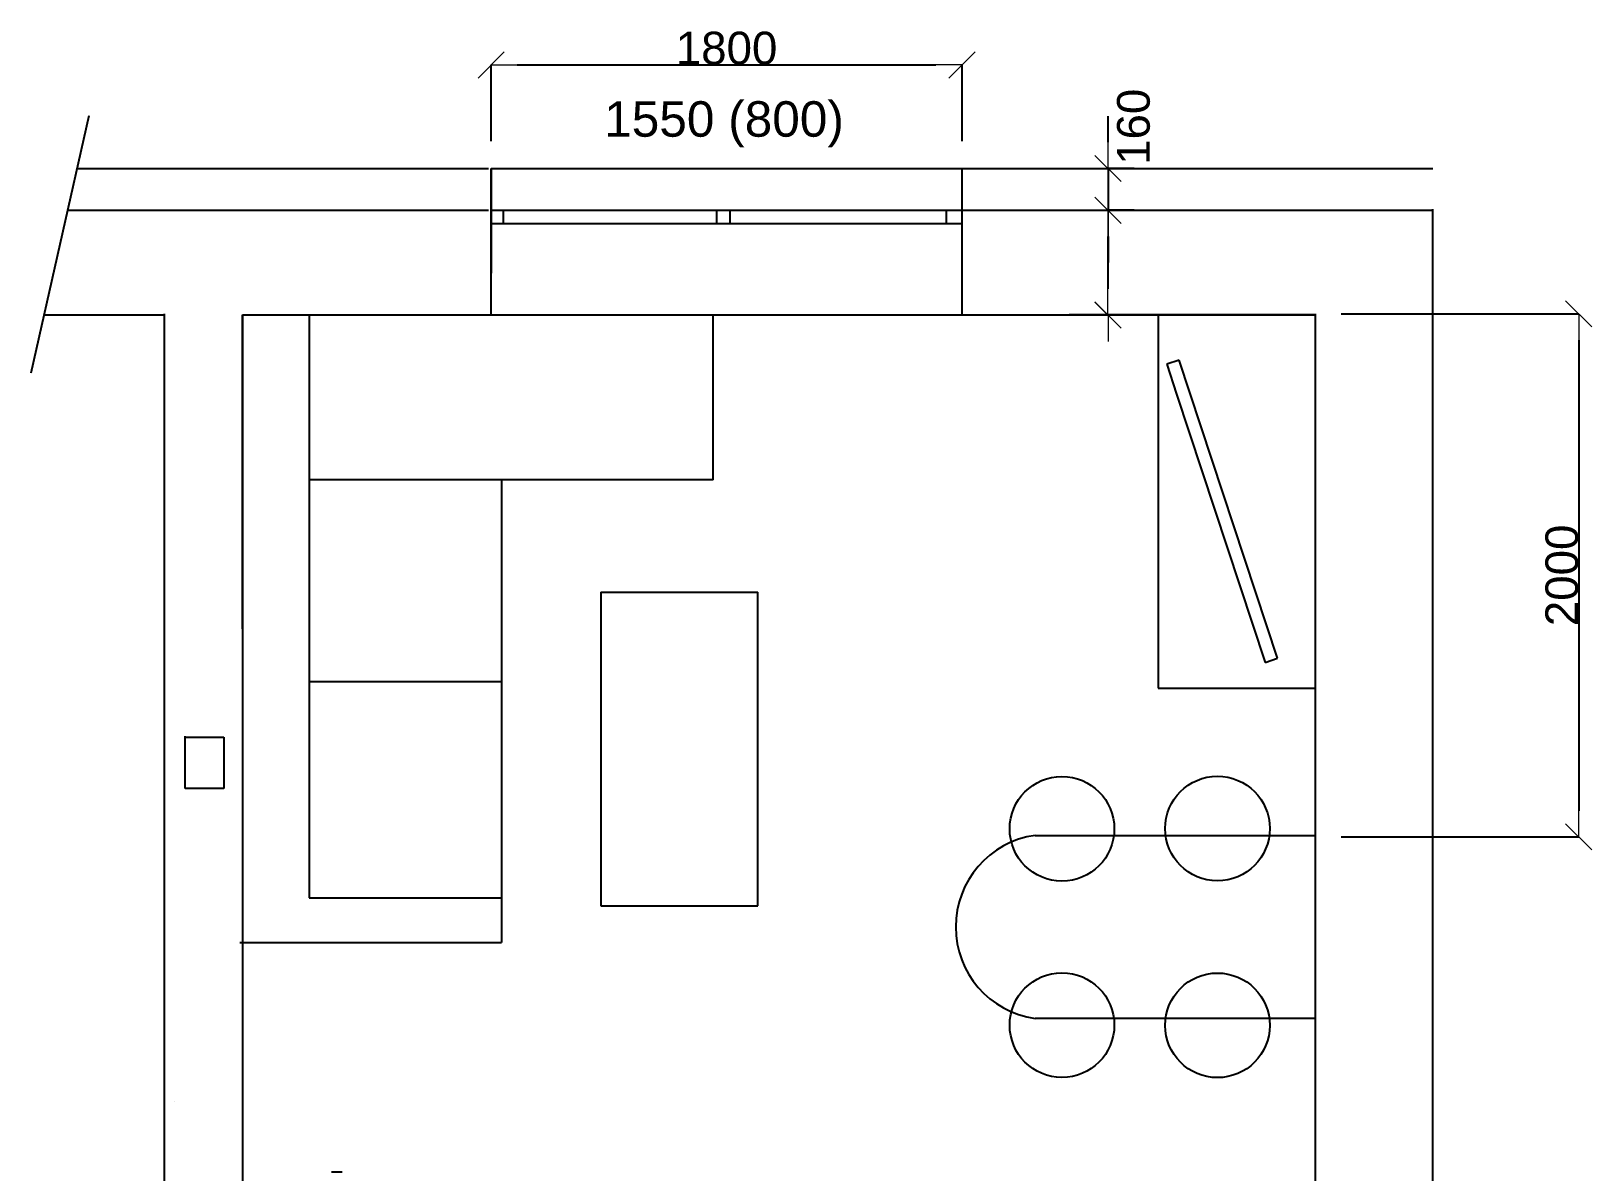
# Model space of a CAD drawing. Header units: millimetres. Extents: x 1480 to 86316, y 1484 to 27567.
# Drawn here: x 54252 to 60217, y 22264 to 26625 of the extents above; entities that cross this region are included whole.
import ezdxf

# ---------------------------------------------------------------- set-up
doc = ezdxf.new("R2010")
doc.units = ezdxf.units.MM
doc.styles.add('GENERATED_STYLE_1', font='arial.ttf')

# ---------------------------------------------------------------- blocks, each defined once
blk = doc.blocks.new('ARROWHEAD_6')
at = {"color": 0, "linetype": 'Continuous', "lineweight": 0}
for p, q in [((0, 0), (-1, 0)), ((-0.5, -0.5), (0.5, 0.5))]:
    blk.add_line(p, q, dxfattribs=at)

msp = doc.modelspace()

# ---------------------------------------------------------------- linework, layer by layer
at = {"color": 7}
for p, q in [((56009.7, 26203.9), (56009.7, 26495.7)), ((56109.7, 26495.5), (57709.7, 26495.5)), ((57809.7, 26203.9), (57809.7, 26495.7)), ((54251.6, 25318.3), (54473.1, 26302.3)), ((58367.8, 26199.9), (58367.8, 26299.9)), ((54427.6, 26099.9), (55999.7, 26099.9)), ((56009.7, 25539.9), (56009.7, 26099.9)), ((56009.7, 26099.9), (56009.7, 25699.9)), ((56009.7, 26099.9), (57809.7, 26099.9)), ((57809.7, 26099.9), (59609.7, 26099.9)), ((57809.7, 25539.9), (57809.7, 26099.9)), ((58367.8, 26099.9), (58367.8, 25939.9)), ((58467.8, 26099.9), (58367.9, 26099.9)), ((54391.5, 25939.9), (55999.7, 25939.9)), ((56009.7, 25939.9), (57809.7, 25939.9)), ((56057, 25889.9), (56057, 25939.9)), ((56871.8, 25939.9), (56871.8, 25889.9)), ((56921.8, 25939.9), (56921.8, 25889.9)), ((57751, 25889.9), (57751, 25939.9)), ((57809.7, 25939.9), (59609.7, 25939.9)), ((58094.6, 25939.9), (58367.8, 25939.9)), ((58467.8, 25939.9), (58367.9, 25939.9)), ((59609.7, 22756.1), (59609.7, 25944.1)), ((56009.7, 25889.9), (57809.7, 25889.9)), ((58367.6, 25839.9), (58367.6, 25639.9)), ((58367.8, 25839.9), (58367.8, 25739.9)), ((54301.5, 25539.9), (54759.7, 25539.9)), ((54301.5, 25539.9), (54594.8, 25539.9)), ((54759.7, 25543.9), (54759.7, 21093.9)), ((54759.7, 25543.9), (54759.7, 22343.9)), ((55059.7, 25539.9), (55059.7, 21463.9)), ((55059.7, 25539.9), (57809.7, 25539.9)), ((55059.7, 25539.9), (55659.7, 25539.9)), ((55059.7, 24340), (55059.7, 25539.9)), ((55314.2, 25539.9), (55314.2, 23310.6)), ((56859, 24909.5), (56859, 25539.9)), ((57760.1, 25539.9), (59110.1, 25539.9)), ((58160.5, 25539.9), (59159.7, 25539.9)), ((59159.7, 25539.9), (58219.7, 25539.9)), ((58430.6, 25538.9), (58367.6, 25538.9)), ((58467.6, 25539.9), (58367.8, 25539.9)), ((58559.7, 25539.9), (58559.7, 24113.4)), ((59159.7, 25543.9), (59159.7, 23563.9)), ((59159.7, 25543.9), (59159.7, 21463.9)), ((59159.7, 25539.9), (59160.2, 23544.3)), ((59259.7, 25543.9), (60167.3, 25543.9)), ((60167.1, 25443.9), (60167.1, 23644.3)), ((58639.6, 25366.7), (58592.2, 25351)), ((59016.2, 24227.3), (58639.6, 25366.7)), ((58592.2, 25351), (58629.8, 25237.1)), ((58629.8, 25237.1), (58968.8, 24211.6)), ((54759.7, 24943.9), (54759.7, 22592.4)), ((56859, 24909.5), (55314.2, 24909.5)), ((56049.2, 24909.5), (56049.2, 23139.9)), ((56428.7, 24480.4), (56428.7, 23280.4)), ((56428.7, 24480.4), (57028.7, 24480.4)), ((57028.7, 23280.4), (57028.7, 24480.4)), ((58968.8, 24211.6), (59016.2, 24227.3)), ((56049.2, 24137.6), (55314.2, 24137.6)), ((58559.7, 24113.4), (59159.7, 24113.4)), ((59159.7, 24089.9), (59159.7, 24089.9)), ((54839.7, 23728.9), (54839.7, 23928.9)), ((54839.7, 23924.9), (54988.4, 23924.9)), ((54988.4, 23924.9), (54988.4, 23728.9)), ((54988.4, 23728.9), (54839.7, 23728.9)), ((55059.7, 23716.5), (55059.7, 22916.5)), ((58089.1, 23549.9), (59160.2, 23549.9)), ((59259.7, 23544.3), (60167.3, 23544.3)), ((55314.2, 23310.6), (56049.2, 23310.6)), ((56428.7, 23280.4), (57028.7, 23280.4)), ((55049.2, 23139.9), (56049.2, 23139.9)), ((59159.7, 22849.9), (58089.1, 22849.9)), ((59609.7, 14219.5), (59609.7, 22756.1)), ((54800.5, 22532.3), (54800.5, 22532.3)), ((55399.7, 22263.7), (55439.7, 22263.7))]:
    msp.add_line(p, q, dxfattribs=at)
for centre in [(58191.9, 23575.2), (58786.1, 23576.1), (58191.9, 22824.6), (58786.1, 22823.7)]:
    msp.add_circle(centre, 200, dxfattribs=at)
msp.add_arc((58139.1, 23199.9), 353.6, 98.1301, 261.8699, dxfattribs=at)

# ---------------------------------------------------------------- block references
at = {"color": 7, "xscale": 100, "yscale": 100, "zscale": 100}
for p, rotation in [((56009.7, 26495.5), 180), ((58367.8, 26099.9), 270), ((58367.6, 25939.9), 90), ((58367.8, 25939.9), 90), ((58367.6, 25539.9), 270), ((60167.1, 25543.9), 90), ((58367.8, 25538.9), 90), ((60167.1, 23544.3), 270)]:
    msp.add_blockref('ARROWHEAD_6', p, dxfattribs=dict(at, rotation=rotation))
msp.add_blockref('ARROWHEAD_6', (57809.7, 26495.5), dxfattribs=at)

# ---------------------------------------------------------------- texts
at = {"color": 7, "style": 'GENERATED_STYLE_1'}
msp.add_text('1550 (800)', height=135.64, dxfattribs=at).set_placement((56441.8, 26221.3))
at = {"color": 7, "insert": (56909.7, 26559.4), "char_height": 125, "attachment_point": 5, "style": 'GENERATED_STYLE_1'}
msp.add_mtext('\\A1;1800', dxfattribs=at)
at = {"color": 7, "char_height": 125, "attachment_point": 5, "rotation": 90, "style": 'GENERATED_STYLE_1'}
for s, insert in [('\\A1;160', (58465.7, 26259.2)), ('\\A1;2000', (60103.2, 24544.1))]:
    msp.add_mtext(s, dxfattribs=dict(at, insert=insert))

doc.saveas('drawing.dxf')
